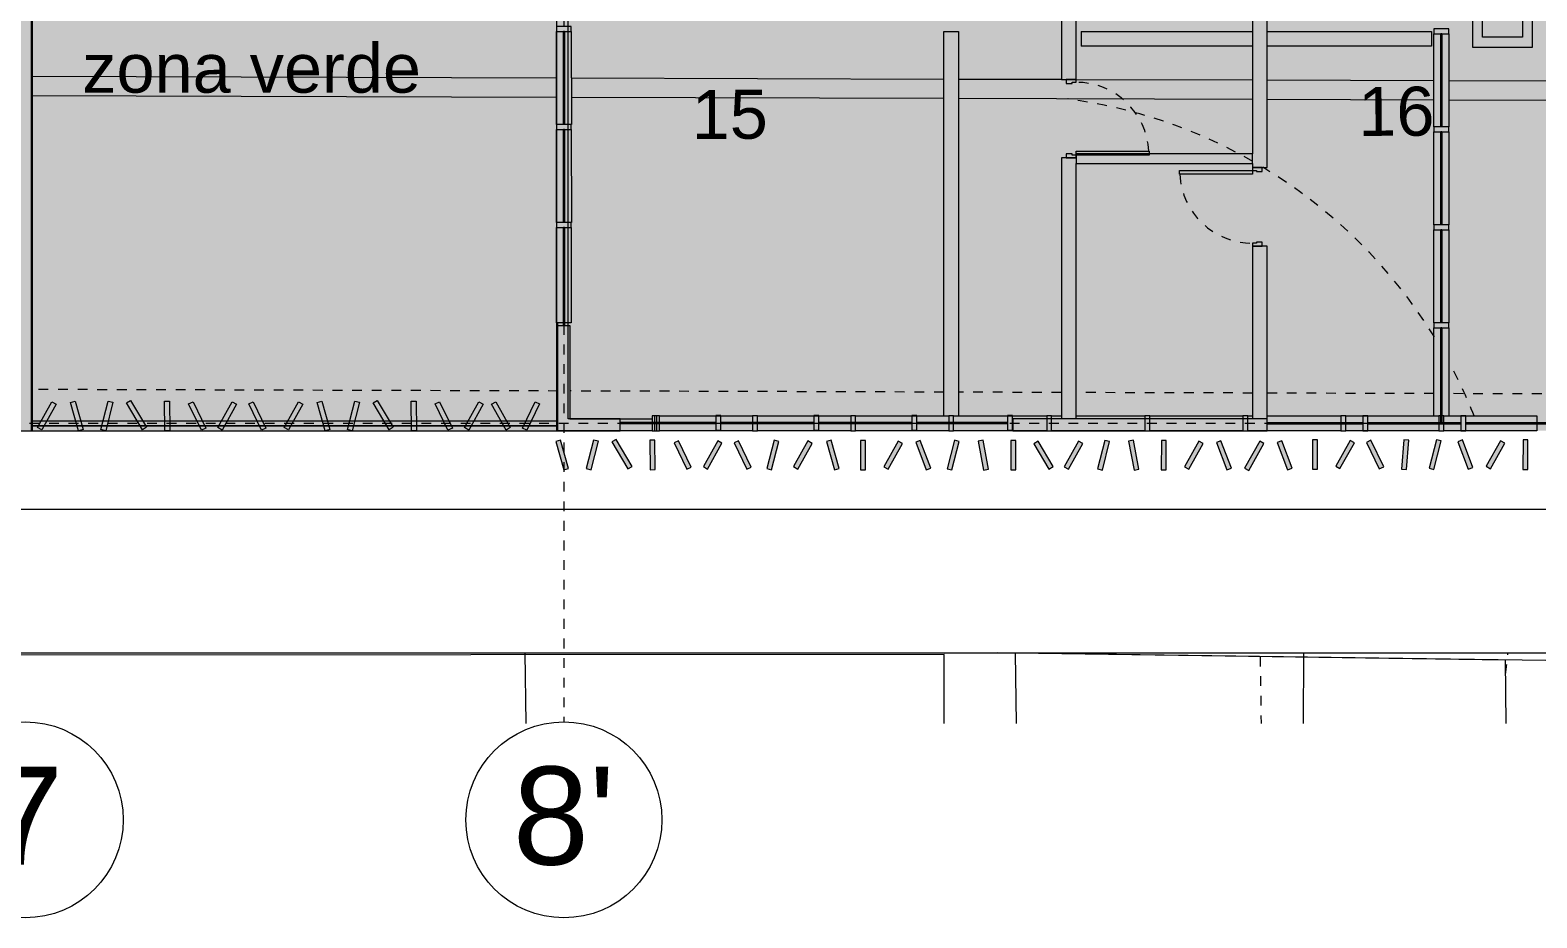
# Model space of a CAD drawing. Header units: metres. Extents: x -16.5 to 80.2, y 17.9 to 114.6.
# Drawn here: x 36.69 to 52.06, y 43.3 to 52.35 of the extents above; entities that cross this region are included whole.
import ezdxf

# ---------------------------------------------------------------- set-up
doc = ezdxf.new("R2010")
doc.units = ezdxf.units.M
for name, pattern in [('IMPORT-carrilciclo', [0.016, 0.006, -0.01]), ('IMPORT-HIDDEN _5_', [0.001875, 0.00125, -0.000625]), ('LineaDiscontinua-1_5mm', [0.003, 0.0015, -0.0015]), ('LíneaDeRejilla', [0.021, 0.012, -0.003, 0.003, -0.003])]:
    doc.linetypes.add(name, pattern=pattern)
for name, color, linetype, lineweight in [('00_VIA LOCAL LOTE A SEGREGAR', 253, 'Continuous', 5), ('A-BRND', 11, 'Continuous', 5), ('A-DETL-GENF', 92, 'Continuous', 5), ('A-GLAZ-CURT', 52, 'Continuous', 9), ('A-GLAZ-CWMG', 51, 'Continuous', 13), ('A-MURO', 113, 'Continuous', 9), ('A-MURO-ACHU', 111, 'Continuous', 9), ('A-PISO', 51, 'Continuous', 9), ('A-PUER', 31, 'Continuous', 5), ('A-PUER-MARC', 31, 'Continuous', 5), ('A-TEXT-NOTA', 2, 'Continuous', 5), ('A-VENT-CORT', 52, 'Continuous', 5), ('A-VENT-CORT-MARC', 51, 'Continuous', 5), ('A-WALL', 113, 'Continuous', 18), ('COTAS', 2, 'Continuous', 5), ('H-HID-APAR', 6, 'Continuous', 5), ('I-MOBI', 30, 'Continuous', 5), ('S-REJI', 1, 'Continuous', 5), ('S-REJI-IDEN', 1, 'Continuous', 5)]:
    doc.layers.add(name, color=color, linetype=linetype, lineweight=lineweight)
doc.styles.add('Arial_3', font='arial.ttf', dxfattribs={"height": 0.5})
doc.styles.add('Arial_5', font='arial.ttf', dxfattribs={"height": 1})

# ---------------------------------------------------------------- blocks, each defined once
blk = doc.blocks.new('Panel de sistema - Vidrio-10-1633759-Nivel 2')
at = {"layer": 'A-VENT-CORT'}
for p, q in [((-0.475, 0.005), (0.475, 0.005)), ((-0.475, 0.005), (-0.475, -0.005)), ((0.475, 0.005), (0.475, -0.005)), ((0.475, -0.005), (-0.475, -0.005))]:
    blk.add_line(p, q, dxfattribs=at)
blk = doc.blocks.new('Panel de sistema - Vidrio-10-1728378-Nivel 2')
at = {"layer": 'A-VENT-CORT'}
for p, q in [((-0.488, 0.005), (0.488, 0.005)), ((-0.488, 0.005), (-0.488, -0.005)), ((0.488, 0.005), (0.488, -0.005)), ((0.488, -0.005), (-0.488, -0.005))]:
    blk.add_line(p, q, dxfattribs=at)
blk = doc.blocks.new('Montante rectangular - 50x150-1532542-Nivel 2')
at = {"layer": 'A-VENT-CORT-MARC'}
for p, q in [((-0.025, -0.075), (-0.025, 0.075)), ((-0.025, 0.075), (0.025, 0.075)), ((0.025, 0.075), (0.025, -0.075)), ((0.025, -0.075), (-0.025, -0.075))]:
    blk.add_line(p, q, dxfattribs=at)
blk = doc.blocks.new('Montante rectangular - 50x150-1716500-Nivel 2')
at = {"layer": 'A-VENT-CORT-MARC'}
for p, q in [((-0.05, -0.075), (-0.05, 0.075)), ((-0.05, 0.075), (0, 0.075)), ((0, 0.075), (0, -0.075)), ((0, -0.075), (-0.05, -0.075))]:
    blk.add_line(p, q, dxfattribs=at)
blk = doc.blocks.new('Montante rectangular - 50x150-1713899-Nivel 2')
at = {"layer": 'A-VENT-CORT-MARC'}
for p, q in [((44.112, 48.267), (44.112, 48.417)), ((44.112, 48.417), (45.062, 48.417)), ((45.062, 48.417), (45.062, 48.267)), ((45.062, 48.267), (44.112, 48.267))]:
    blk.add_line(p, q, dxfattribs=at)
blk = doc.blocks.new('Montante rectangular - 50x150-V66-Nivel 2')
at = {"layer": 'A-VENT-CORT-MARC'}
for p, q in [((47.112, 48.267), (47.112, 48.417)), ((47.112, 48.417), (47.211, 48.417)), ((47.361, 48.417), (48.062, 48.417)), ((48.062, 48.417), (48.062, 48.267)), ((48.062, 48.267), (47.112, 48.267))]:
    blk.add_line(p, q, dxfattribs=at)
blk = doc.blocks.new('Montante rectangular - 50x150-V67-Nivel 2')
at = {"layer": 'A-VENT-CORT-MARC'}
for p, q in [((49.112, 48.267), (49.112, 48.417)), ((49.112, 48.417), (49.161, 48.417)), ((49.311, 48.417), (50.062, 48.417)), ((50.062, 48.417), (50.062, 48.267)), ((50.062, 48.267), (49.112, 48.267))]:
    blk.add_line(p, q, dxfattribs=at)
blk = doc.blocks.new('Panel de sistema - Vidrio-10-1753274-Nivel 2')
at = {"layer": 'A-VENT-CORT'}
for p, q in [((-0.475, 0.005), (0.475, 0.005)), ((-0.475, 0.005), (-0.475, -0.005)), ((0.475, 0.005), (0.475, -0.005)), ((0.475, -0.005), (-0.475, -0.005))]:
    blk.add_line(p, q, dxfattribs=at)
blk = doc.blocks.new('Panel de sistema - Vidrio-10-1753273-Nivel 2')
at = {"layer": 'A-VENT-CORT'}
for p, q in [((-0.4875, 0.005), (0.4875, 0.005)), ((-0.4875, 0.005), (-0.4875, -0.005)), ((0.4875, 0.005), (0.4875, -0.005)), ((0.4875, -0.005), (-0.4875, -0.005))]:
    blk.add_line(p, q, dxfattribs=at)
blk = doc.blocks.new('Montante rectangular - 50x150-1753272-Nivel 2')
at = {"layer": 'A-VENT-CORT-MARC'}
for p, q in [((-0.025, -0.075), (-0.025, 0.075)), ((-0.025, 0.075), (0.025, 0.075)), ((0.025, 0.075), (0.025, -0.075)), ((0.025, -0.075), (-0.025, -0.075))]:
    blk.add_line(p, q, dxfattribs=at)
blk = doc.blocks.new('Montante rectangular - 50x150-1717789-Nivel 2')
at = {"layer": 'A-VENT-CORT-MARC'}
for p, q in [((51.012, 48.417), (51.012, 49.317)), ((51.162, 49.317), (51.162, 48.417))]:
    blk.add_line(p, q, dxfattribs=at)
blk = doc.blocks.new('Montante rectangular - 50x150-1717809-Nivel 2')
at = {"layer": 'A-VENT-CORT-MARC'}
for p, q in [((51.012, 49.367), (51.012, 50.317)), ((51.162, 50.317), (51.162, 49.367))]:
    blk.add_line(p, q, dxfattribs=at)
blk = doc.blocks.new('Panel de sistema - Vidrio-10-1721449-Nivel 2')
at = {"layer": 'A-VENT-CORT'}
for p, q in [((-0.012, 0.005), (0.012, 0.005)), ((-0.012, 0.005), (-0.012, -0.005)), ((0.012, 0.005), (0.012, -0.005)), ((0.012, -0.005), (-0.012, -0.005))]:
    blk.add_line(p, q, dxfattribs=at)
blk = doc.blocks.new('Montante rectangular - 50x150-1633745-Nivel 2')
at = {"layer": 'A-VENT-CORT-MARC'}
for p, q in [((-0.025, -0.075), (-0.025, 0.075)), ((-0.025, 0.075), (0.025, 0.075)), ((0.025, 0.075), (0.025, -0.075)), ((0.025, -0.075), (-0.025, -0.075))]:
    blk.add_line(p, q, dxfattribs=at)
blk = doc.blocks.new('Montante rectangular - 50x150-1728375-Nivel 2')
at = {"layer": 'A-VENT-CORT-MARC'}
for p, q in [((42.061, 49.367), (42.061, 50.342)), ((42.211, 50.342), (42.211, 49.367)), ((42.131, 49.367), (42.061, 49.367)), ((42.211, 49.367), (42.141, 49.367))]:
    blk.add_line(p, q, dxfattribs=at)
blk = doc.blocks.new('Montante rectangular - 50x150-V57-Nivel 2')
at = {"layer": 'A-VENT-CORT-MARC'}
for p, q in [((32.121, 74.941), (32.949, 75.406)), ((33.023, 75.275), (32.194, 74.81))]:
    blk.add_line(p, q, dxfattribs=at)
blk = doc.blocks.new('M_Table-Coffee - 0610 x 0610 x 0610mm-1730185-Nivel 2')
at = {"layer": 'I-MOBI'}
for p, q in [((0.323, 0.4), (-0.287, 0.4)), ((-0.287, 0.4), (-0.287, -0.21)), ((0.323, -0.21), (0.323, 0.4)), ((-0.185, -0.108), (-0.185, 0.299)), ((-0.185, 0.299), (0.222, 0.299)), ((0.222, 0.299), (0.222, -0.108)), ((0.222, -0.108), (-0.185, -0.108)), ((-0.287, -0.21), (0.323, -0.21))]:
    blk.add_line(p, q, dxfattribs=at)
blk = doc.blocks.new('DISPOSICIÓN URBANA JARDIN_dwg-1215257-Nivel 2')
at = {"layer": '00_VIA LOCAL LOTE A SEGREGAR', "color": 254}
for p, q in [((90.266, 89.591), (92.987, 91.177)), ((93.089, 91.004), (90.367, 89.418)), ((88.667, 88.659), (90.136, 89.515)), ((90.237, 89.343), (88.769, 88.487)), ((101.632, 89.254), (89.251, 82.224)), ((86.983, 87.677), (88.538, 88.584)), ((88.639, 88.411), (86.047, 86.901)), ((85.946, 87.073), (86.853, 87.602)), ((82.533, 85.084), (85.816, 86.997)), ((85.918, 86.825), (82.634, 84.911)), ((77.772, 82.309), (82.404, 85.008)), ((82.505, 84.836), (77.874, 82.137)), ((85.471, 79.171), (85.097, 79.787))]:
    blk.add_line(p, q, dxfattribs=at)
at = {"layer": '00_VIA LOCAL LOTE A SEGREGAR', "linetype": 'IMPORT-carrilciclo'}
for p, q in [((94.605, 88.421), (91.883, 86.835)), ((91.753, 86.759), (90.285, 85.903)), ((90.155, 85.828), (88.6, 84.921)), ((88.47, 84.846), (87.563, 84.317)), ((87.434, 84.242), (84.137, 82.321)), ((91.583, 83.548), (91.936, 82.965)), ((84.034, 82.26), (79.39, 79.553))]:
    blk.add_line(p, q, dxfattribs=at)
at = {"layer": '00_VIA LOCAL LOTE A SEGREGAR', "color": 254, "flags": 128}
blk.add_lwpolyline([(94.093, 84.23), (93.758, 84.783), (89.408, 82.313), (89.78, 81.7)], dxfattribs=at)
at = {"layer": '00_VIA LOCAL LOTE A SEGREGAR', "linetype": 'IMPORT-HIDDEN _5_'}
for start, end in [(90.7113, 112.7437), (62.0517, 89.4177), (52.1286, 58.7927), (22.5721, 24.9901)]:
    blk.add_arc((89.025, 82.661), 5.207, start, end, dxfattribs=at)
at = {"layer": 'COTAS', "color": 254}
blk.add_line((92.31, 83.184), (91.947, 83.806), dxfattribs=at)
blk = doc.blocks.new('Puerta-Batiente-HojaLisa - 800x2200-V83-Nivel 2')
at = {"layer": 'A-PUER'}
for p, q in [((-0.372, -0.819), (-0.372, -0.075)), ((-0.372, -0.075), (-0.332, -0.075)), ((-0.332, -0.075), (-0.332, -0.819)), ((-0.332, -0.819), (-0.372, -0.819))]:
    blk.add_line(p, q, dxfattribs=at)
at = {"layer": 'A-PUER', "linetype": 'LineaDiscontinua-1_5mm'}
blk.add_arc((-0.372, -0.075), 0.744, 273.0819, 0, dxfattribs=at)
at = {"layer": 'A-PUER-MARC', "lineweight": 9}
for p, q in [((-0.36, 0.025), (-0.4, 0.025)), ((-0.4, 0.025), (-0.4, -0.075)), ((-0.36, -0.035), (-0.36, 0.025)), ((0.4, 0.025), (0.36, 0.025)), ((0.36, 0.025), (0.36, -0.035)), ((0.4, -0.075), (0.4, 0.025)), ((-0.4, -0.075), (-0.372, -0.075)), ((-0.372, -0.075), (-0.372, -0.035)), ((-0.372, -0.035), (-0.36, -0.035)), ((0.36, -0.035), (0.372, -0.035)), ((0.372, -0.035), (0.372, -0.075)), ((0.372, -0.075), (0.4, -0.075))]:
    blk.add_line(p, q, dxfattribs=at)
blk = doc.blocks.new('Panel de sistema - Vidrio-10-1351331-Nivel 2')
at = {"layer": 'A-GLAZ-CURT'}
for p, q in [((0.462, 0.005), (-0.462, 0.005)), ((-0.462, 0.005), (-0.462, -0.005)), ((0.462, -0.005), (0.462, 0.005)), ((-0.462, -0.005), (0.462, -0.005))]:
    blk.add_line(p, q, dxfattribs=at)
blk = doc.blocks.new('Panel de sistema - Vidrio-10-1115117-Nivel 2')
at = {"layer": 'A-GLAZ-CURT'}
for p, q in [((0.475, 0.005), (-0.475, 0.005)), ((-0.475, 0.005), (-0.475, -0.005)), ((0.475, -0.005), (0.475, 0.005)), ((-0.475, -0.005), (0.475, -0.005))]:
    blk.add_line(p, q, dxfattribs=at)
blk = doc.blocks.new('Panel de sistema - Vidrio-10-1351319-Nivel 2')
at = {"layer": 'A-GLAZ-CURT'}
for p, q in [((0.4875, 0.005), (-0.4875, 0.005)), ((-0.4875, 0.005), (-0.4875, -0.005)), ((0.4875, -0.005), (0.4875, 0.005)), ((-0.4875, -0.005), (0.4875, -0.005))]:
    blk.add_line(p, q, dxfattribs=at)
blk = doc.blocks.new('Top Rail Type - Top Rail_Internal_-1327664-Nivel 2')
at = {"layer": 'A-BRND'}
for p, q in [((36.716, 48.367), (42.061, 48.367)), ((42.061, 48.317), (36.716, 48.317))]:
    blk.add_line(p, q, dxfattribs=at)
blk = doc.blocks.new('Top Rail Type - Top Rail_Internal_-V94-Nivel 2')
at = {"layer": 'A-BRND'}
for p, q in [((36.716, 48.367), (42.061, 48.367)), ((36.716, 48.317), (42.061, 48.317))]:
    blk.add_line(p, q, dxfattribs=at)
blk = doc.blocks.new('Montante rectangular - 50x150-1351318-Nivel 2')
at = {"layer": 'A-GLAZ-CWMG'}
for p, q in [((-0.025, 0.075), (0.025, 0.075)), ((-0.025, -0.075), (-0.025, 0.075)), ((0.025, 0.075), (0.025, -0.075)), ((0.025, -0.075), (-0.025, -0.075))]:
    blk.add_line(p, q, dxfattribs=at)
blk = doc.blocks.new('Montante rectangular - 50x150-1351389-Nivel 2')
at = {"layer": 'A-GLAZ-CWMG'}
for p, q in [((0, 0.075), (-0.05, 0.075)), ((-0.05, 0.075), (-0.05, -0.075)), ((0, -0.075), (0, 0.075)), ((-0.05, -0.075), (0, -0.075))]:
    blk.add_line(p, q, dxfattribs=at)
blk = doc.blocks.new('Grid - 4mm-563819-Nivel 2')
at = {"layer": 'S-REJI-IDEN'}
blk.add_circle((0, 0), 0.004, dxfattribs=at)

msp = doc.modelspace()

# ---------------------------------------------------------------- hatches: boundary and pattern name
at = {"layer": 'A-DETL-GENF'}
h = msp.add_hatch(color=7, dxfattribs=at)
h.paths.add_polyline_path([(42.061, 48.266), (53.311, 48.267), (53.311, 48.417), (54.311, 48.417), (54.311, 55.767), (49.311, 55.767), (49.311, 55.489), (49.161, 55.489), (49.162, 54.589), (49.311, 54.586), (49.311, 54.517), (47.211, 54.517), (47.211, 54.589), (47.361, 54.589), (47.361, 55.489), (47.211, 55.489), (47.211, 55.767), (42.061, 55.767), (42.061, 48.267)], flags=0)
h.paths.add_polyline_path([(54.466, 48.267), (54.465, 55.917), (54.461, 55.916), (54.461, 48.267)], flags=0)
h.paths.add_polyline_path([(49.311, 48.387), (49.161, 48.387), (49.161, 50.151), (49.311, 50.151)], flags=0)
h.paths.add_polyline_path([(47.211, 48.387), (47.211, 51.051), (47.361, 51.051), (47.361, 48.387)], flags=0)
h.paths.add_polyline_path([(49.261, 50.951), (49.161, 50.951), (49.161, 53.717), (49.311, 53.717), (49.311, 50.951)], flags=0)
h.paths.add_polyline_path([(47.211, 51.851), (47.211, 53.817), (47.361, 53.817), (47.361, 51.851), (47.261, 51.851)], flags=0)
h = msp.add_hatch(color=7, dxfattribs=at)
h.paths.add_polyline_path([(12.591, 48.266), (31.416, 48.266), (31.416, 50.151), (31.566, 50.151), (31.566, 48.266), (36.716, 48.267), (36.716, 55.767), (31.566, 55.767), (31.566, 55.517), (31.416, 55.517), (31.416, 54.617), (31.566, 54.617), (31.566, 54.517), (29.466, 54.517), (29.466, 54.617), (29.616, 54.617), (29.616, 55.517), (29.466, 55.517), (29.466, 55.767), (24.466, 55.767), (24.466, 48.347), (24.316, 48.347), (24.316, 55.767), (19.316, 55.767), (19.316, 55.517), (19.166, 55.517), (19.166, 54.617), (19.316, 54.617), (19.316, 54.517), (17.216, 54.519), (17.216, 54.617), (17.366, 54.617), (17.366, 55.517), (17.216, 55.517), (17.216, 55.767), (17.003, 55.767), (10.985, 52.394), (10.985, 48.417), (12.791, 48.417), (12.791, 48.267), (12.441, 48.266)], flags=0)
h.paths.add_polyline_path([(17.251, 48.267), (17.216, 48.267), (17.216, 51.102), (17.366, 51.102), (17.366, 48.267)], flags=0)
h.paths.add_polyline_path([(29.466, 48.386), (29.466, 51.062), (29.616, 51.062), (29.616, 48.386)], flags=0)
h.paths.add_polyline_path([(19.166, 48.387), (19.166, 50.162), (19.316, 50.162), (19.316, 48.387)], flags=0)
h.paths.add_polyline_path([(31.566, 50.951), (31.416, 50.951), (31.416, 53.817), (31.566, 53.817), (31.566, 50.992)], flags=0)
h.paths.add_polyline_path([(19.316, 50.962), (19.166, 50.962), (19.166, 53.817), (19.316, 53.817), (19.316, 50.992)], flags=0)
h.paths.add_polyline_path([(29.466, 51.862), (29.466, 53.717), (29.616, 53.717), (29.616, 51.862), (29.516, 51.862)], flags=0)
h.paths.add_polyline_path([(17.251, 51.902), (17.216, 51.902), (17.216, 53.717), (17.366, 53.717), (17.366, 51.902), (17.266, 51.902)], flags=0)
msp.add_hatch(color=254, dxfattribs=at).paths.add_polyline_path([(36.716, 48.267), (42.061, 48.267), (42.061, 55.767), (36.716, 55.767), (36.716, 48.317)], flags=0)
at = {"layer": 'A-MURO-ACHU'}
h = msp.add_hatch(color=256, dxfattribs=at)
h.paths.add_polyline_path([(47.211, 48.387), (47.361, 48.387), (47.361, 51.051), (47.211, 51.051), (47.211, 50.899)], flags=0)
h.paths.add_polyline_path([(47.361, 51.851), (47.361, 53.817), (47.211, 53.817), (47.211, 51.851)], flags=0)
h = msp.add_hatch(color=256, dxfattribs=at)
h.paths.add_polyline_path([(49.161, 48.387), (49.311, 48.387), (49.311, 50.151), (49.161, 50.151)], flags=0)
h.paths.add_polyline_path([(49.161, 50.951), (49.311, 50.951), (49.311, 53.717), (49.161, 53.717), (49.161, 50.992)], flags=0)
for points in [[(42.136, 47.869), (42.185, 47.882), (42.103, 48.171), (42.055, 48.158), (42.074, 48.09)], [(42.414, 47.868), (42.488, 48.159), (42.44, 48.171), (42.365, 47.881)], [(42.789, 47.878), (42.832, 47.903), (42.669, 48.178), (42.626, 48.152), (42.663, 48.09)], [(43.017, 47.869), (43.067, 47.87), (43.063, 48.17), (43.013, 48.169), (43.014, 48.09)], [(43.39, 47.873), (43.435, 47.895), (43.305, 48.165), (43.26, 48.144), (43.285, 48.09)], [(43.602, 47.876), (43.749, 48.138), (43.705, 48.162), (43.559, 47.901)], [(44.003, 47.873), (44.048, 47.895), (43.918, 48.165), (43.873, 48.143), (43.899, 48.09)], [(44.255, 47.867), (44.329, 48.158), (44.28, 48.17), (44.206, 47.88)], [(44.523, 47.876), (44.669, 48.137), (44.626, 48.162), (44.479, 47.9)], [(44.897, 47.867), (44.946, 47.881), (44.864, 48.17), (44.816, 48.156), (44.835, 48.09)], [(45.213, 47.868), (45.213, 48.168), (45.163, 48.168), (45.163, 47.868)], [(45.443, 47.875), (45.59, 48.137), (45.546, 48.161), (45.399, 47.899)], [(45.831, 47.869), (45.878, 47.886), (45.772, 48.167), (45.725, 48.149), (45.747, 48.09)], [(46.095, 47.866), (46.169, 48.157), (46.121, 48.169), (46.047, 47.879)], [(46.418, 47.865), (46.467, 47.875), (46.412, 48.17), (46.362, 48.16), (46.376, 48.09)], [(46.747, 47.867), (46.747, 48.167), (46.697, 48.167), (46.697, 47.867)], [(47.083, 47.875), (47.126, 47.901), (46.973, 48.159), (46.93, 48.133), (46.956, 48.09)], [(47.284, 47.874), (47.43, 48.136), (47.387, 48.16), (47.24, 47.898)], [(47.629, 47.865), (47.703, 48.156), (47.655, 48.168), (47.581, 47.878)], [(47.952, 47.865), (48.001, 47.875), (47.946, 48.17), (47.897, 48.16), (47.91, 48.09)], [(48.28, 47.866), (48.281, 48.166), (48.231, 48.166), (48.23, 47.866)], [(48.511, 47.873), (48.657, 48.135), (48.614, 48.159), (48.467, 47.898)], [(48.899, 47.867), (48.945, 47.885), (48.839, 48.165), (48.793, 48.148), (48.814, 48.09)], [(49.124, 47.862), (49.277, 48.135), (49.234, 48.159), (49.08, 47.886)], [(49.519, 47.867), (49.565, 47.885), (49.459, 48.165), (49.413, 48.148), (49.434, 48.09)], [(49.823, 47.873), (49.823, 48.173), (49.773, 48.173), (49.773, 47.873)], [(50.053, 47.88), (50.2, 48.142), (50.156, 48.166), (50.01, 47.905)], [(50.454, 47.877), (50.499, 47.899), (50.369, 48.169), (50.324, 48.147), (50.352, 48.09)], [(50.732, 47.871), (50.755, 48.17), (50.705, 48.174), (50.682, 47.875)], [(51.012, 47.871), (51.086, 48.162), (51.038, 48.174), (50.964, 47.883)], [(51.362, 47.873), (51.408, 47.891), (51.302, 48.172), (51.256, 48.154), (51.28, 48.09)], [(51.587, 47.879), (51.734, 48.141), (51.69, 48.165), (51.543, 47.904)], [(51.97, 47.872), (51.971, 48.172), (51.921, 48.172), (51.92, 47.872)]]:
    msp.add_hatch(color=256, dxfattribs=at).paths.add_polyline_path(points, flags=0)

# ---------------------------------------------------------------- linework, layer by layer
at = {"layer": 'A-MURO'}
for p, q in [((36.701, 55.767), (36.701, 48.267)), ((46.012, 48.417), (46.012, 52.342)), ((46.012, 52.342), (46.162, 52.342)), ((46.162, 52.342), (46.162, 48.417)), ((47.412, 52.342), (49.161, 52.342)), ((47.412, 52.342), (47.412, 52.192)), ((49.311, 52.342), (50.987, 52.342)), ((50.987, 52.342), (50.987, 52.192)), ((49.161, 52.192), (47.412, 52.192)), ((50.987, 52.192), (49.311, 52.192)), ((42.076, 48.267), (42.076, 49.342)), ((42.076, 49.342), (42.196, 49.342)), ((42.196, 49.342), (42.196, 48.387)), ((37.674, 48.55), (37.717, 48.576)), ((37.717, 48.576), (37.88, 48.302)), ((40.19, 48.55), (40.233, 48.576)), ((40.233, 48.576), (40.396, 48.302)), ((36.766, 48.3), (36.913, 48.561)), ((36.957, 48.537), (36.81, 48.275)), ((36.913, 48.561), (36.957, 48.537)), ((37.104, 48.556), (37.152, 48.569)), ((37.185, 48.267), (37.104, 48.556)), ((37.152, 48.569), (37.233, 48.28)), ((37.414, 48.279), (37.488, 48.569)), ((37.536, 48.557), (37.462, 48.266)), ((37.488, 48.569), (37.536, 48.557)), ((37.837, 48.276), (37.674, 48.55)), ((38.062, 48.567), (38.112, 48.568)), ((38.066, 48.267), (38.062, 48.567)), ((38.112, 48.568), (38.116, 48.268)), ((38.308, 48.542), (38.353, 48.563)), ((38.438, 48.271), (38.308, 48.542)), ((38.353, 48.563), (38.483, 48.293)), ((38.607, 48.299), (38.754, 48.56)), ((38.797, 48.536), (38.651, 48.274)), ((38.754, 48.56), (38.797, 48.536)), ((38.921, 48.541), (38.967, 48.563)), ((39.052, 48.271), (38.921, 48.541)), ((38.967, 48.563), (39.097, 48.293)), ((39.283, 48.3), (39.429, 48.561)), ((39.473, 48.537), (39.326, 48.275)), ((39.429, 48.561), (39.473, 48.537)), ((39.62, 48.556), (39.668, 48.569)), ((39.701, 48.267), (39.62, 48.556)), ((39.668, 48.569), (39.749, 48.28)), ((39.93, 48.279), (40.004, 48.569)), ((40.053, 48.557), (39.978, 48.266)), ((40.004, 48.569), (40.053, 48.557)), ((40.353, 48.276), (40.19, 48.55)), ((40.578, 48.567), (40.628, 48.568)), ((40.582, 48.267), (40.578, 48.567)), ((40.628, 48.568), (40.632, 48.268)), ((40.824, 48.542), (40.869, 48.563)), ((40.954, 48.271), (40.824, 48.542)), ((40.869, 48.563), (40.999, 48.293)), ((41.123, 48.299), (41.27, 48.56)), ((41.314, 48.536), (41.167, 48.274)), ((41.27, 48.56), (41.314, 48.536)), ((41.399, 48.536), (41.442, 48.56)), ((41.546, 48.274), (41.399, 48.536)), ((41.442, 48.56), (41.589, 48.299)), ((41.713, 48.293), (41.843, 48.563)), ((41.888, 48.542), (41.758, 48.271)), ((41.843, 48.563), (41.888, 48.542)), ((36.81, 48.275), (36.766, 48.3)), ((37.233, 48.28), (37.185, 48.267)), ((37.462, 48.266), (37.414, 48.279)), ((37.88, 48.302), (37.837, 48.276)), ((38.116, 48.268), (38.066, 48.267)), ((38.483, 48.293), (38.438, 48.271)), ((38.651, 48.274), (38.607, 48.299)), ((39.097, 48.293), (39.052, 48.271)), ((39.326, 48.275), (39.283, 48.3)), ((39.749, 48.28), (39.701, 48.267)), ((39.978, 48.266), (39.93, 48.279)), ((40.396, 48.302), (40.353, 48.276)), ((40.632, 48.268), (40.582, 48.267)), ((40.999, 48.293), (40.954, 48.271)), ((41.167, 48.274), (41.123, 48.299)), ((41.589, 48.299), (41.546, 48.274)), ((41.758, 48.271), (41.713, 48.293)), ((43.036, 48.267), (42.076, 48.267)), ((42.196, 48.387), (43.036, 48.387)), ((43.036, 48.387), (43.036, 48.267))]:
    msp.add_line(p, q, dxfattribs=at)
at = {"layer": 'A-PISO'}
for p, q in [((42.076, 49.342), (42.076, 49.367)), ((36.716, 48.267), (42.061, 48.267)), ((12.591, 47.467), (53.311, 47.467)), ((46.016, 45.982), (-5.558, 45.947)), ((-0.727, 46.001), (54.461, 46.001)), ((46.016, 45.28), (46.016, 45.982))]:
    msp.add_line(p, q, dxfattribs=at)
at = {"layer": 'A-WALL'}
for p, q in [((36.716, 48.267), (36.716, 55.917)), ((42.061, 55.917), (42.061, 48.267)), ((42.181, 48.387), (42.181, 55.767)), ((47.211, 53.817), (47.211, 51.851)), ((49.311, 50.951), (49.311, 53.817)), ((47.361, 51.851), (47.361, 53.717)), ((49.161, 53.717), (49.161, 51.092)), ((47.211, 51.851), (47.361, 51.851)), ((47.361, 51.051), (47.211, 51.051)), ((47.211, 51.051), (47.211, 48.387)), ((49.161, 51.092), (47.361, 51.092)), ((47.361, 51.092), (47.361, 51.051)), ((47.361, 50.992), (49.161, 50.992)), ((47.361, 48.387), (47.361, 50.992)), ((49.161, 50.992), (49.161, 50.951)), ((49.161, 50.951), (49.311, 50.951)), ((49.161, 50.151), (49.161, 48.387)), ((49.311, 50.151), (49.161, 50.151)), ((49.311, 48.267), (49.311, 50.151)), ((36.066, 48.267), (36.716, 48.267)), ((42.061, 48.267), (42.711, 48.267)), ((42.711, 48.387), (42.181, 48.387)), ((42.711, 48.267), (42.711, 48.387)), ((47.211, 48.387), (46.716, 48.387)), ((46.716, 48.387), (46.716, 48.267)), ((46.716, 48.267), (49.311, 48.267)), ((49.161, 48.387), (47.361, 48.387)), ((42.103, 48.171), (42.055, 48.158)), ((42.055, 48.158), (42.136, 47.869)), ((42.185, 47.882), (42.103, 48.171)), ((42.44, 48.171), (42.365, 47.881)), ((42.414, 47.868), (42.488, 48.159)), ((42.488, 48.159), (42.44, 48.171)), ((42.669, 48.178), (42.626, 48.152)), ((42.626, 48.152), (42.789, 47.878)), ((42.832, 47.903), (42.669, 48.178)), ((43.063, 48.17), (43.013, 48.169)), ((43.013, 48.169), (43.017, 47.869)), ((43.067, 47.87), (43.063, 48.17)), ((43.305, 48.165), (43.26, 48.144)), ((43.26, 48.144), (43.39, 47.873)), ((43.435, 47.895), (43.305, 48.165)), ((43.705, 48.162), (43.559, 47.901)), ((43.602, 47.876), (43.749, 48.138)), ((43.749, 48.138), (43.705, 48.162)), ((43.918, 48.165), (43.873, 48.143)), ((43.873, 48.143), (44.003, 47.873)), ((44.048, 47.895), (43.918, 48.165)), ((44.28, 48.17), (44.206, 47.88)), ((44.255, 47.867), (44.329, 48.158)), ((44.329, 48.158), (44.28, 48.17)), ((44.626, 48.162), (44.479, 47.9)), ((44.523, 47.876), (44.669, 48.137)), ((44.669, 48.137), (44.626, 48.162)), ((44.864, 48.17), (44.816, 48.156)), ((44.816, 48.156), (44.897, 47.867)), ((44.946, 47.881), (44.864, 48.17)), ((45.213, 48.168), (45.163, 48.168)), ((45.163, 48.168), (45.163, 47.868)), ((45.213, 47.868), (45.213, 48.168)), ((45.546, 48.161), (45.399, 47.899)), ((45.443, 47.875), (45.59, 48.137)), ((45.59, 48.137), (45.546, 48.161)), ((45.772, 48.167), (45.725, 48.149)), ((45.725, 48.149), (45.831, 47.869)), ((45.878, 47.886), (45.772, 48.167)), ((46.121, 48.169), (46.047, 47.879)), ((46.095, 47.866), (46.169, 48.157)), ((46.169, 48.157), (46.121, 48.169)), ((46.412, 48.17), (46.362, 48.16)), ((46.362, 48.16), (46.418, 47.865)), ((46.467, 47.875), (46.412, 48.17)), ((46.747, 48.167), (46.697, 48.167)), ((46.697, 48.167), (46.697, 47.867)), ((46.747, 47.867), (46.747, 48.167)), ((46.973, 48.159), (46.93, 48.133)), ((46.93, 48.133), (47.083, 47.875)), ((47.126, 47.901), (46.973, 48.159)), ((47.387, 48.16), (47.24, 47.898)), ((47.284, 47.874), (47.43, 48.136)), ((47.43, 48.136), (47.387, 48.16)), ((47.655, 48.168), (47.581, 47.878)), ((47.629, 47.865), (47.703, 48.156)), ((47.703, 48.156), (47.655, 48.168)), ((47.946, 48.17), (47.897, 48.16)), ((47.897, 48.16), (47.952, 47.865)), ((48.001, 47.875), (47.946, 48.17)), ((48.231, 48.166), (48.23, 47.866)), ((48.281, 48.166), (48.231, 48.166)), ((48.28, 47.866), (48.281, 48.166)), ((48.614, 48.159), (48.467, 47.898)), ((48.511, 47.873), (48.657, 48.135)), ((48.657, 48.135), (48.614, 48.159)), ((48.839, 48.165), (48.793, 48.148)), ((48.793, 48.148), (48.899, 47.867)), ((48.945, 47.885), (48.839, 48.165)), ((49.234, 48.159), (49.08, 47.886)), ((49.124, 47.862), (49.277, 48.135)), ((49.277, 48.135), (49.234, 48.159)), ((49.459, 48.165), (49.413, 48.148)), ((49.413, 48.148), (49.519, 47.867)), ((49.565, 47.885), (49.459, 48.165)), ((49.823, 48.173), (49.773, 48.173)), ((49.773, 48.173), (49.773, 47.873)), ((49.823, 47.873), (49.823, 48.173)), ((50.156, 48.166), (50.01, 47.905)), ((50.053, 47.88), (50.2, 48.142)), ((50.2, 48.142), (50.156, 48.166)), ((50.369, 48.169), (50.324, 48.147)), ((50.324, 48.147), (50.454, 47.877)), ((50.499, 47.899), (50.369, 48.169)), ((50.705, 48.174), (50.682, 47.875)), ((50.755, 48.17), (50.705, 48.174)), ((50.732, 47.871), (50.755, 48.17)), ((51.038, 48.174), (50.964, 47.883)), ((51.012, 47.871), (51.086, 48.162)), ((51.086, 48.162), (51.038, 48.174)), ((51.302, 48.172), (51.256, 48.154)), ((51.256, 48.154), (51.362, 47.873)), ((51.408, 47.891), (51.302, 48.172)), ((51.69, 48.165), (51.543, 47.904)), ((51.587, 47.879), (51.734, 48.141)), ((51.734, 48.141), (51.69, 48.165)), ((51.921, 48.172), (51.92, 47.872)), ((51.971, 48.172), (51.921, 48.172)), ((51.97, 47.872), (51.971, 48.172)), ((42.136, 47.869), (42.185, 47.882)), ((42.365, 47.881), (42.414, 47.868)), ((42.789, 47.878), (42.832, 47.903)), ((43.017, 47.869), (43.067, 47.87)), ((43.39, 47.873), (43.435, 47.895)), ((43.559, 47.901), (43.602, 47.876)), ((44.003, 47.873), (44.048, 47.895)), ((44.206, 47.88), (44.255, 47.867)), ((44.479, 47.9), (44.523, 47.876)), ((44.897, 47.867), (44.946, 47.881)), ((45.163, 47.868), (45.213, 47.868)), ((45.399, 47.899), (45.443, 47.875)), ((45.831, 47.869), (45.878, 47.886)), ((46.047, 47.879), (46.095, 47.866)), ((46.418, 47.865), (46.467, 47.875)), ((46.697, 47.867), (46.747, 47.867)), ((47.083, 47.875), (47.126, 47.901)), ((47.24, 47.898), (47.284, 47.874)), ((47.581, 47.878), (47.629, 47.865)), ((47.952, 47.865), (48.001, 47.875)), ((48.23, 47.866), (48.28, 47.866)), ((48.467, 47.898), (48.511, 47.873)), ((48.899, 47.867), (48.945, 47.885)), ((49.08, 47.886), (49.124, 47.862)), ((49.519, 47.867), (49.565, 47.885)), ((49.773, 47.873), (49.823, 47.873)), ((50.01, 47.905), (50.053, 47.88)), ((50.454, 47.877), (50.499, 47.899)), ((50.682, 47.875), (50.732, 47.871)), ((50.964, 47.883), (51.012, 47.871)), ((51.362, 47.873), (51.408, 47.891)), ((51.543, 47.904), (51.587, 47.879)), ((51.92, 47.872), (51.97, 47.872))]:
    msp.add_line(p, q, dxfattribs=at)
at = {"layer": 'A-WALL', "lineweight": 9}
for p, q in [((47.361, 51.051), (47.361, 50.992)), ((49.161, 50.992), (49.161, 51.092)), ((47.361, 48.387), (47.211, 48.387)), ((49.311, 48.387), (49.161, 48.387))]:
    msp.add_line(p, q, dxfattribs=at)
at = {"layer": 'S-REJI', "linetype": 'LíneaDeRejilla'}
for p, q in [((42.136, 84.903), (42.136, 51.546)), ((42.136, 51.546), (42.136, 45.296)), ((50.384, 48.342), (6.753, 48.342)), ((56.634, 48.342), (50.384, 48.342))]:
    msp.add_line(p, q, dxfattribs=at)

# ---------------------------------------------------------------- block references
at = {"layer": 'A-BRND'}
for name in ['Top Rail Type - Top Rail_Internal_-1327664-Nivel 2', 'Top Rail Type - Top Rail_Internal_-V94-Nivel 2']:
    msp.add_blockref(name, (0, 0), dxfattribs=at)
at = {"layer": 'A-PUER'}
for p, rotation in [((47.286, 51.451), 89.99999999999993), ((49.236, 50.551), 269.9999999999997)]:
    msp.add_blockref('Puerta-Batiente-HojaLisa - 800x2200-V83-Nivel 2', p, dxfattribs=dict(at, rotation=rotation))
at = {"layer": 'A-VENT-CORT'}
for name, p, rotation in [('Panel de sistema - Vidrio-10-1633759-Nivel 2', (42.136, 51.867), 269.9999999999988), ('Panel de sistema - Vidrio-10-1753274-Nivel 2', (51.087, 51.842), 270), ('Panel de sistema - Vidrio-10-1633759-Nivel 2', (42.136, 50.867), 269.9999999999988), ('Panel de sistema - Vidrio-10-1753274-Nivel 2', (51.087, 50.842), 270), ('Panel de sistema - Vidrio-10-1728378-Nivel 2', (42.136, 49.854), 269.9999999999988), ('Panel de sistema - Vidrio-10-1753274-Nivel 2', (51.087, 49.842), 270), ('Panel de sistema - Vidrio-10-1721449-Nivel 2', (42.136, 49.354), 269.9999999999988), ('Panel de sistema - Vidrio-10-1753273-Nivel 2', (51.087, 48.829), 270), ('Panel de sistema - Vidrio-10-1351319-Nivel 2', (43.199, 48.347), 180), ('Panel de sistema - Vidrio-10-1115117-Nivel 2', (44.211, 48.347), 180), ('Panel de sistema - Vidrio-10-1115117-Nivel 2', (45.211, 48.347), 180), ('Panel de sistema - Vidrio-10-1351331-Nivel 2', (46.199, 48.347), 180)]:
    msp.add_blockref(name, p, dxfattribs=dict(at, rotation=rotation))
for name, p in [('Panel de sistema - Vidrio-10-1351319-Nivel 2', (49.799, 48.342)), ('Panel de sistema - Vidrio-10-1115117-Nivel 2', (50.811, 48.342)), ('Panel de sistema - Vidrio-10-1115117-Nivel 2', (51.811, 48.342))]:
    msp.add_blockref(name, p, dxfattribs=at)
at = {"layer": 'A-VENT-CORT-MARC'}
for p, rotation in [((-7.443, 117.012), 240.7181499788316), ((-7.443, 116.012), 240.7181499788321)]:
    msp.add_blockref('Montante rectangular - 50x150-V57-Nivel 2', p, dxfattribs=dict(at, rotation=rotation))
at = {"layer": 'A-VENT-CORT-MARC', "extrusion": (0, 0, -1)}
for name, p, rotation in [('Montante rectangular - 50x150-1633745-Nivel 2', (-42.136, 52.367), 270.0000000000012), ('Montante rectangular - 50x150-1753272-Nivel 2', (-51.087, 52.342), 270), ('Montante rectangular - 50x150-1633745-Nivel 2', (-42.136, 51.367), 270.0000000000012), ('Montante rectangular - 50x150-1753272-Nivel 2', (-51.087, 51.342), 270), ('Montante rectangular - 50x150-1633745-Nivel 2', (-42.136, 50.367), 270.0000000000012), ('Montante rectangular - 50x150-1753272-Nivel 2', (-51.087, 50.342), 270), ('Montante rectangular - 50x150-1753272-Nivel 2', (-51.087, 49.342), 270), ('Montante rectangular - 50x150-1351318-Nivel 2', (-50.311, 48.342), 180), ('Montante rectangular - 50x150-1351318-Nivel 2', (-51.311, 48.342), 180)]:
    msp.add_blockref(name, p, dxfattribs=dict(at, rotation=rotation))
at = {"layer": 'A-VENT-CORT-MARC'}
for name, p in [('Montante rectangular - 50x150-1717809-Nivel 2', (0, 2)), ('Montante rectangular - 50x150-1717809-Nivel 2', (0, 1)), ('Montante rectangular - 50x150-1728375-Nivel 2', (0, 0)), ('Montante rectangular - 50x150-1717809-Nivel 2', (0, 0)), ('Montante rectangular - 50x150-1717789-Nivel 2', (0, 0)), ('Montante rectangular - 50x150-1713899-Nivel 2', (-1, 0)), ('Montante rectangular - 50x150-1713899-Nivel 2', (0, 0)), ('Montante rectangular - 50x150-1713899-Nivel 2', (1, 0)), ('Montante rectangular - 50x150-1713899-Nivel 2', (2, 0)), ('Montante rectangular - 50x150-1351389-Nivel 2', (46.711, 48.347)), ('Montante rectangular - 50x150-V66-Nivel 2', (0, 0)), ('Montante rectangular - 50x150-1713899-Nivel 2', (4, 0)), ('Montante rectangular - 50x150-V67-Nivel 2', (0, 0)), ('Montante rectangular - 50x150-1713899-Nivel 2', (6, 0)), ('Montante rectangular - 50x150-1713899-Nivel 2', (7, 0))]:
    msp.add_blockref(name, p, dxfattribs=at)
at = {"layer": 'A-VENT-CORT-MARC', "extrusion": (0, 0, -1)}
for name, p in [('Montante rectangular - 50x150-1716500-Nivel 2', (-43.036, 48.342)), ('Montante rectangular - 50x150-1532542-Nivel 2', (-43.087, 48.342)), ('Montante rectangular - 50x150-1351318-Nivel 2', (-43.711, 48.347)), ('Montante rectangular - 50x150-1532542-Nivel 2', (-44.087, 48.342)), ('Montante rectangular - 50x150-1351318-Nivel 2', (-44.711, 48.347)), ('Montante rectangular - 50x150-1532542-Nivel 2', (-45.087, 48.342)), ('Montante rectangular - 50x150-1351318-Nivel 2', (-45.711, 48.347)), ('Montante rectangular - 50x150-1532542-Nivel 2', (-46.087, 48.342)), ('Montante rectangular - 50x150-1532542-Nivel 2', (-47.087, 48.342)), ('Montante rectangular - 50x150-1532542-Nivel 2', (-48.087, 48.342)), ('Montante rectangular - 50x150-1532542-Nivel 2', (-49.087, 48.342)), ('Montante rectangular - 50x150-1532542-Nivel 2', (-50.087, 48.342)), ('Montante rectangular - 50x150-1532542-Nivel 2', (-51.087, 48.342))]:
    msp.add_blockref(name, p, dxfattribs=at)
at = {"layer": 'H-HID-APAR', "rotation": 329.59469028066}
msp.add_blockref('DISPOSICIÓN URBANA JARDIN_dwg-1215257-Nivel 2', (-72.033, 20.256), dxfattribs=at)
at = {"layer": 'I-MOBI'}
msp.add_blockref('M_Table-Coffee - 0610 x 0610 x 0610mm-1730185-Nivel 2', (51.693, 52.392), dxfattribs=at)
at = {"layer": 'S-REJI-IDEN', "xscale": 249.9999999999999, "yscale": 249.9999999999999, "zscale": 249.9999999999999, "rotation": 180}
for p in [(36.641, 44.296), (42.136, 44.296)]:
    msp.add_blockref('Grid - 4mm-563819-Nivel 2', p, dxfattribs=at)

# ---------------------------------------------------------------- texts
at = {"layer": 'A-TEXT-NOTA', "color": 7, "insert": (37.223, 52.216), "char_height": 0.5, "width": 4.28903, "attachment_point": 1, "style": 'Arial_3'}
msp.add_mtext('zona verde', dxfattribs=at)
at = {"layer": 'A-TEXT-NOTA', "color": 7, "char_height": 0.5, "width": 0.96202, "attachment_point": 1, "rotation": 0.18, "style": 'Arial_3'}
for s, insert in [('15', (43.439, 51.744)), ('16', (50.239, 51.775))]:
    msp.add_mtext(s, dxfattribs=dict(at, insert=insert))
at = {"layer": 'S-REJI-IDEN', "char_height": 1, "attachment_point": 2, "line_spacing_factor": 0.941778, "style": 'Arial_5'}
for s, insert, width in [('7', (36.641, 44.839), 0.93044), ("8'", (42.137, 44.839), 1.24875)]:
    msp.add_mtext(s, dxfattribs=dict(at, insert=insert, width=width))

doc.saveas('drawing.dxf')
